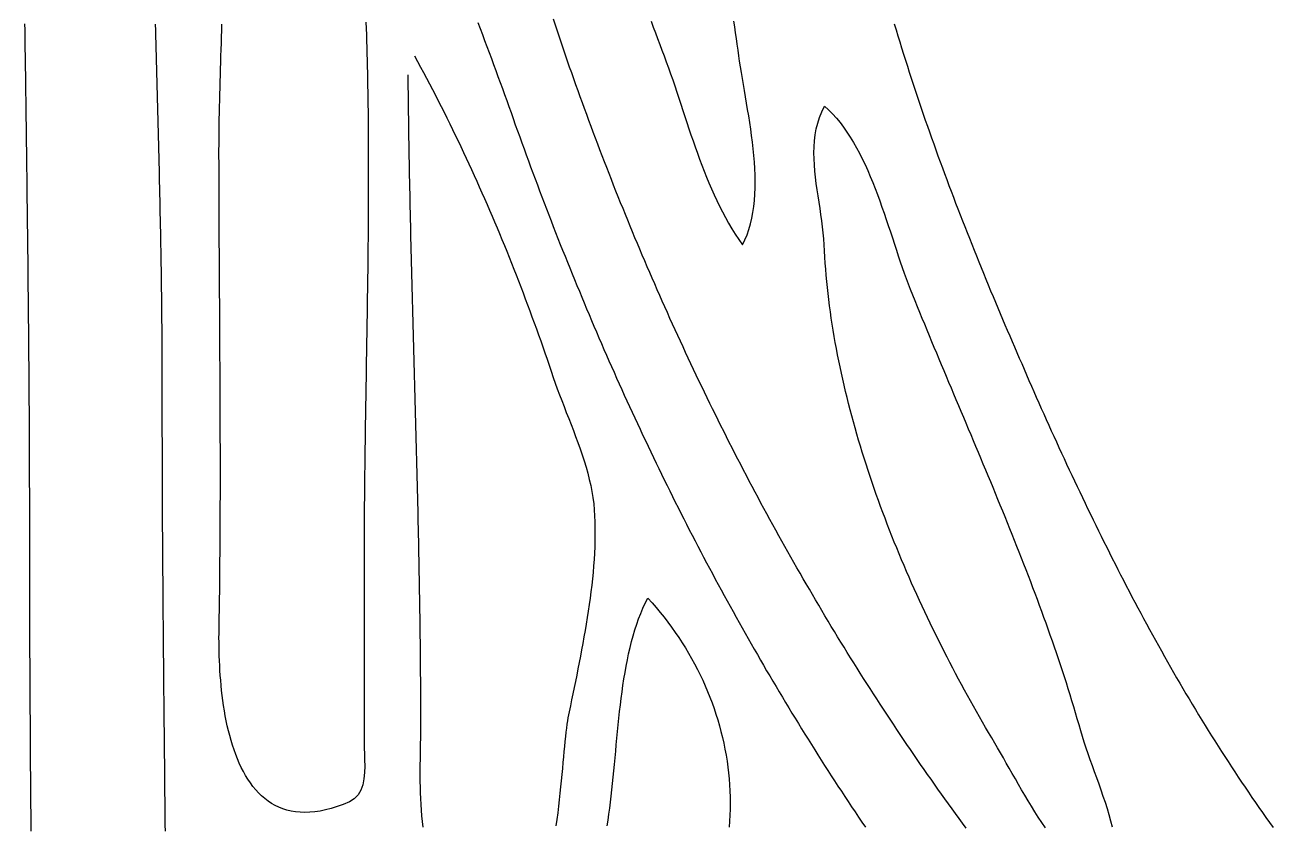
# Model space of a CAD drawing. Header units: millimetres. Extents: x 39 to 1143, y 32 to 1572.
# Drawn here: x 44.8 to 242.7, y 739.1 to 865.9 of the extents above; entities that cross this region are included whole.
import ezdxf

# ---------------------------------------------------------------- set-up
doc = ezdxf.new("R2010")
doc.units = ezdxf.units.MM
doc.layers.add('0_0_0', color=3, linetype='Continuous')

msp = doc.modelspace()

# ---------------------------------------------------------------- linework, layer by layer
at = {"layer": '0_0_0'}
for points in [[(194.01, 738.57), (193.44, 739.34), (192.88, 740.11), (192.32, 740.87), (191.76, 741.65), (191.2, 742.42), (190.64, 743.19), (190.08, 743.97), (189.53, 744.75), (188.98, 745.53), (188.43, 746.31), (187.88, 747.09), (187.33, 747.88), (186.78, 748.67), (186.24, 749.46), (185.69, 750.25), (185.15, 751.04), (184.61, 751.83), (184.07, 752.63), (183.53, 753.43), (183, 754.23), (182.46, 755.03), (181.93, 755.83), (181.4, 756.64), (180.87, 757.44), (180.34, 758.25), (179.81, 759.06), (179.29, 759.87), (178.77, 760.69), (178.24, 761.5), (177.72, 762.32), (177.21, 763.14), (176.69, 763.96), (176.17, 764.78), (175.66, 765.6), (175.15, 766.43), (174.64, 767.25), (174.13, 768.08), (173.62, 768.91), (173.11, 769.74), (172.61, 770.57), (172.11, 771.41), (171.61, 772.24), (171.11, 773.08), (170.61, 773.92), (170.11, 774.76), (169.62, 775.6), (169.13, 776.44), (168.63, 777.29), (168.14, 778.13), (167.66, 778.98), (167.17, 779.83), (166.69, 780.68), (166.2, 781.53), (165.72, 782.38), (165.24, 783.24), (164.76, 784.09), (164.29, 784.95), (163.81, 785.81), (163.34, 786.67), (162.87, 787.53), (162.4, 788.4), (161.93, 789.26), (161.46, 790.13), (161, 790.99), (160.54, 791.86), (160.07, 792.73), (159.61, 793.6), (159.16, 794.48), (158.7, 795.35), (158.25, 796.22), (157.79, 797.1), (157.34, 797.98), (156.89, 798.86), (156.44, 799.74), (156, 800.62), (155.55, 801.5), (155.11, 802.39), (154.67, 803.27), (154.23, 804.16), (153.79, 805.05), (153.36, 805.93), (152.92, 806.82), (152.49, 807.72), (152.06, 808.61), (151.63, 809.5), (151.2, 810.4), (150.78, 811.29), (150.36, 812.19), (149.93, 813.09), (149.51, 813.99), (149.1, 814.89), (148.68, 815.79), (148.26, 816.69), (147.85, 817.6), (147.44, 818.5), (147.03, 819.41), (146.62, 820.32), (146.22, 821.22), (145.81, 822.13), (145.41, 823.04), (145.01, 823.95), (144.61, 824.87), (144.21, 825.78), (143.82, 826.69), (143.42, 827.61), (143.03, 828.53), (142.64, 829.44), (142.25, 830.36), (141.87, 831.28), (141.48, 832.2), (141.1, 833.12), (140.72, 834.05), (140.34, 834.97), (139.96, 835.89), (139.59, 836.82), (139.21, 837.74), (138.84, 838.67), (138.47, 839.6), (138.1, 840.53), (137.74, 841.46), (137.37, 842.39), (137.01, 843.32), (136.65, 844.25), (136.29, 845.18), (135.93, 846.12), (135.57, 847.05), (135.22, 847.99), (134.87, 848.92), (134.52, 849.86), (134.17, 850.8), (133.83, 851.74), (133.48, 852.68), (133.14, 853.62), (132.8, 854.56), (132.46, 855.5), (132.12, 856.44), (131.79, 857.39), (131.45, 858.33), (131.12, 859.27), (130.79, 860.22), (130.47, 861.17), (130.14, 862.11), (129.82, 863.06), (129.5, 864.01), (129.18, 864.96), (128.86, 865.91), (128.54, 866.86)], [(45.74, 738.08), (45.73, 739.08), (45.72, 740.08), (45.72, 741.08), (45.71, 742.08), (45.7, 743.08), (45.69, 744.08), (45.68, 745.08), (45.67, 746.08), (45.67, 747.08), (45.66, 748.08), (45.65, 749.07), (45.64, 750.07), (45.64, 751.07), (45.63, 752.07), (45.62, 753.07), (45.62, 754.07), (45.61, 755.07), (45.61, 756.07), (45.6, 757.07), (45.59, 758.07), (45.59, 759.07), (45.58, 760.07), (45.58, 761.07), (45.57, 762.06), (45.57, 763.06), (45.56, 764.06), (45.56, 765.06), (45.55, 766.06), (45.55, 767.06), (45.55, 768.06), (45.54, 769.06), (45.54, 770.06), (45.54, 771.06), (45.54, 772.06), (45.53, 773.06), (45.53, 774.06), (45.53, 775.06), (45.53, 776.06), (45.53, 777.06), (45.53, 778.06), (45.52, 779.06), (45.52, 780.06), (45.52, 781.06), (45.52, 782.06), (45.52, 783.06), (45.52, 784.06), (45.52, 785.06), (45.52, 786.06), (45.52, 787.06), (45.52, 788.07), (45.51, 789.07), (45.51, 790.07), (45.51, 791.07), (45.51, 792.07), (45.5, 793.07), (45.5, 794.07), (45.5, 795.07), (45.49, 796.07), (45.49, 797.07), (45.48, 798.07), (45.48, 799.08), (45.47, 800.08), (45.47, 801.08), (45.46, 802.08), (45.46, 803.08), (45.45, 804.08), (45.45, 805.08), (45.44, 806.08), (45.43, 807.08), (45.43, 808.08), (45.42, 809.08), (45.41, 810.08), (45.4, 811.08), (45.4, 812.08), (45.39, 813.08), (45.38, 814.09), (45.37, 815.09), (45.36, 816.09), (45.36, 817.09), (45.35, 818.09), (45.34, 819.09), (45.33, 820.09), (45.32, 821.09), (45.31, 822.09), (45.3, 823.09), (45.29, 824.09), (45.28, 825.09), (45.27, 826.09), (45.26, 827.09), (45.25, 828.09), (45.24, 829.09), (45.23, 830.09), (45.22, 831.09), (45.2, 832.09), (45.19, 833.09), (45.18, 834.09), (45.17, 835.09), (45.16, 836.09), (45.15, 837.09), (45.13, 838.09), (45.12, 839.1), (45.11, 840.1), (45.1, 841.1), (45.08, 842.1), (45.07, 843.1), (45.06, 844.1), (45.05, 845.1), (45.03, 846.1), (45.02, 847.1), (45.01, 848.1), (44.99, 849.1), (44.98, 850.1), (44.97, 851.1), (44.95, 852.1), (44.94, 853.1), (44.93, 854.1), (44.91, 855.1), (44.9, 856.1), (44.88, 857.1), (44.87, 858.1), (44.86, 859.1), (44.84, 860.1), (44.83, 861.1), (44.81, 862.1), (44.8, 863.1), (44.78, 864.1), (44.77, 865.1), (44.76, 866.1)], [(67.02, 738.07), (67.01, 739.07), (67, 740.07), (66.99, 741.07), (66.98, 742.07), (66.97, 743.06), (66.96, 744.06), (66.95, 745.06), (66.94, 746.06), (66.93, 747.06), (66.92, 748.06), (66.91, 749.06), (66.9, 750.06), (66.89, 751.06), (66.88, 752.06), (66.87, 753.06), (66.86, 754.06), (66.85, 755.06), (66.84, 756.06), (66.83, 757.06), (66.82, 758.06), (66.81, 759.05), (66.8, 760.05), (66.79, 761.05), (66.78, 762.05), (66.77, 763.05), (66.76, 764.05), (66.75, 765.05), (66.74, 766.05), (66.73, 767.05), (66.73, 768.05), (66.72, 769.05), (66.71, 770.05), (66.7, 771.05), (66.69, 772.05), (66.68, 773.05), (66.68, 774.05), (66.67, 775.05), (66.66, 776.05), (66.65, 777.05), (66.65, 778.05), (66.64, 779.05), (66.63, 780.05), (66.63, 781.05), (66.62, 782.05), (66.61, 783.05), (66.61, 784.05), (66.6, 785.05), (66.59, 786.05), (66.59, 787.05), (66.58, 788.05), (66.58, 789.05), (66.57, 790.05), (66.57, 791.05), (66.56, 792.05), (66.56, 793.05), (66.56, 794.05), (66.55, 795.05), (66.55, 796.05), (66.54, 797.05), (66.54, 798.05), (66.54, 799.05), (66.54, 800.05), (66.53, 801.05), (66.53, 802.05), (66.53, 803.05), (66.53, 804.05), (66.53, 805.05), (66.53, 806.06), (66.52, 807.06), (66.52, 808.06), (66.52, 809.06), (66.52, 810.06), (66.52, 811.06), (66.52, 812.07), (66.52, 813.07), (66.51, 814.07), (66.51, 815.07), (66.5, 816.08), (66.49, 817.08), (66.49, 818.08), (66.48, 819.08), (66.47, 820.08), (66.46, 821.09), (66.45, 822.09), (66.44, 823.09), (66.42, 824.09), (66.41, 825.09), (66.4, 826.09), (66.38, 827.09), (66.37, 828.09), (66.35, 829.1), (66.33, 830.1), (66.32, 831.1), (66.3, 832.1), (66.28, 833.1), (66.26, 834.1), (66.24, 835.1), (66.22, 836.1), (66.2, 837.1), (66.18, 838.1), (66.16, 839.1), (66.14, 840.1), (66.11, 841.1), (66.09, 842.1), (66.07, 843.1), (66.05, 844.1), (66.02, 845.1), (66, 846.1), (65.97, 847.1), (65.95, 848.1), (65.92, 849.1), (65.9, 850.1), (65.87, 851.09), (65.85, 852.09), (65.82, 853.09), (65.79, 854.09), (65.77, 855.09), (65.74, 856.09), (65.71, 857.09), (65.69, 858.09), (65.66, 859.09), (65.63, 860.09), (65.61, 861.09), (65.58, 862.08), (65.55, 863.08), (65.52, 864.08), (65.5, 865.08), (65.47, 866.08)], [(98.83, 866.4), (98.86, 865.4), (98.89, 864.39), (98.92, 863.38), (98.95, 862.37), (98.98, 861.36), (99, 860.36), (99.03, 859.35), (99.05, 858.34), (99.07, 857.32), (99.09, 856.31), (99.11, 855.3), (99.12, 854.29), (99.14, 853.28), (99.15, 852.27), (99.16, 851.26), (99.17, 850.24), (99.18, 849.23), (99.19, 848.22), (99.19, 847.2), (99.2, 846.19), (99.2, 845.18), (99.2, 844.17), (99.2, 843.15), (99.2, 842.14), (99.2, 841.12), (99.2, 840.11), (99.2, 839.1), (99.19, 838.08), (99.19, 837.07), (99.18, 836.06), (99.18, 835.04), (99.17, 834.03), (99.16, 833.02), (99.15, 832.01), (99.14, 830.99), (99.13, 829.98), (99.12, 828.97), (99.11, 827.96), (99.1, 826.95), (99.08, 825.93), (99.07, 824.92), (99.06, 823.91), (99.04, 822.9), (99.03, 821.89), (99.01, 820.88), (99, 819.87), (98.98, 818.86), (98.97, 817.86), (98.95, 816.85), (98.93, 815.84), (98.92, 814.83), (98.9, 813.83), (98.88, 812.82), (98.87, 811.82), (98.85, 810.81), (98.84, 809.81), (98.82, 808.81), (98.8, 807.8), (98.79, 806.8), (98.77, 805.8), (98.75, 804.8), (98.74, 803.8), (98.72, 802.8), (98.71, 801.8), (98.69, 800.8), (98.68, 799.81), (98.66, 798.81), (98.65, 797.82), (98.64, 796.82), (98.63, 795.83), (98.61, 794.84), (98.6, 793.85), (98.59, 792.86), (98.58, 791.87), (98.57, 790.88), (98.56, 789.89), (98.56, 788.91), (98.55, 787.92), (98.54, 786.94), (98.54, 785.95), (98.53, 784.97), (98.53, 783.99), (98.53, 783.01), (98.52, 782.03), (98.52, 781.06), (98.52, 752.06), (98.54, 751.25), (98.58, 750.35), (98.62, 749.38), (98.63, 748.38), (98.6, 747.37), (98.5, 746.39), (98.31, 745.45), (98.01, 744.59), (97.57, 743.83), (96.98, 743.2), (96.21, 742.74), (95.21, 742.33), (94.26, 741.98), (93.33, 741.69), (92.43, 741.46), (91.56, 741.28), (90.72, 741.15), (89.91, 741.08), (89.13, 741.06), (88.38, 741.08), (87.65, 741.16), (86.95, 741.27), (86.28, 741.44), (85.63, 741.64), (85.01, 741.89), (84.42, 742.18), (83.85, 742.5), (83.3, 742.86), (82.78, 743.26), (82.28, 743.69), (81.8, 744.16), (81.35, 744.65), (80.91, 745.18), (80.5, 745.73), (80.11, 746.31), (79.74, 746.91), (79.39, 747.54), (79.05, 748.19), (78.74, 748.86), (78.45, 749.55), (78.17, 750.26), (77.91, 750.99), (77.66, 751.73), (77.43, 752.48), (77.22, 753.24), (77.03, 754.02), (76.84, 754.8), (76.68, 755.59), (76.52, 756.39), (76.38, 757.19), (76.25, 757.99), (76.14, 758.8), (76.03, 759.61), (75.94, 760.41), (75.86, 761.21), (75.79, 762.01), (75.72, 762.8), (75.67, 763.58), (75.63, 764.36), (75.59, 765.12), (75.57, 765.87), (75.55, 766.61), (75.53, 767.34), (75.53, 768.05), (75.52, 768.74), (75.53, 769.41), (75.54, 770.06), (75.56, 771.06), (75.57, 772.06), (75.59, 773.06), (75.6, 774.06), (75.62, 775.06), (75.63, 776.06), (75.64, 777.06), (75.65, 778.07), (75.66, 779.07), (75.67, 780.07), (75.68, 781.07), (75.69, 782.07), (75.7, 783.07), (75.71, 784.07), (75.71, 785.07), (75.72, 786.07), (75.72, 787.07), (75.73, 788.07), (75.73, 789.07), (75.73, 790.07), (75.74, 791.07), (75.74, 792.07), (75.74, 793.07), (75.74, 794.07), (75.74, 795.07), (75.74, 796.07), (75.74, 797.07), (75.74, 798.07), (75.74, 799.07), (75.73, 800.07), (75.73, 801.07), (75.73, 802.07), (75.73, 803.07), (75.72, 804.07), (75.72, 805.07), (75.72, 806.07), (75.71, 807.07), (75.71, 808.07), (75.7, 809.07), (75.7, 810.07), (75.69, 811.07), (75.69, 812.07), (75.68, 813.07), (75.67, 814.07), (75.67, 815.07), (75.66, 816.07), (75.66, 817.07), (75.65, 818.07), (75.64, 819.07), (75.64, 820.07), (75.63, 821.07), (75.63, 822.07), (75.62, 823.07), (75.61, 824.06), (75.61, 825.06), (75.6, 826.06), (75.59, 827.06), (75.59, 828.06), (75.58, 829.06), (75.58, 830.06), (75.57, 831.06), (75.57, 832.06), (75.56, 833.06), (75.56, 834.06), (75.55, 835.06), (75.55, 836.06), (75.54, 837.06), (75.54, 838.06), (75.54, 839.06), (75.53, 840.06), (75.53, 841.06), (75.53, 842.06), (75.53, 843.06), (75.53, 844.06), (75.52, 845.06), (75.52, 846.06), (75.53, 847.04), (75.53, 848.03), (75.54, 849.02), (75.55, 850.01), (75.57, 851), (75.59, 851.99), (75.61, 852.99), (75.63, 853.99), (75.66, 854.99), (75.69, 855.99), (75.72, 857), (75.75, 858), (75.78, 859.01), (75.81, 860.01), (75.84, 861.02), (75.87, 862.03), (75.9, 863.04), (75.93, 864.05), (75.95, 865.06), (75.98, 866.07)], [(116.57, 866.32), (116.93, 865.37), (117.28, 864.42), (117.64, 863.47), (118, 862.52), (118.35, 861.57), (118.71, 860.62), (119.06, 859.67), (119.41, 858.72), (119.76, 857.77), (120.11, 856.82), (120.46, 855.87), (120.8, 854.92), (121.15, 853.96), (121.49, 853.01), (121.83, 852.06), (122.17, 851.09), (122.51, 850.13), (122.85, 849.17), (123.2, 848.21), (123.54, 847.25), (123.89, 846.29), (124.24, 845.34), (124.59, 844.38), (124.94, 843.43), (125.29, 842.48), (125.65, 841.52), (126, 840.58), (126.36, 839.63), (126.72, 838.68), (127.08, 837.73), (127.44, 836.79), (127.8, 835.85), (128.17, 834.9), (128.53, 833.96), (128.9, 833.02), (129.27, 832.09), (129.64, 831.15), (130.01, 830.21), (130.39, 829.28), (130.76, 828.35), (131.14, 827.41), (131.51, 826.48), (131.89, 825.55), (132.27, 824.63), (132.66, 823.7), (133.04, 822.77), (133.42, 821.85), (133.81, 820.93), (134.2, 820), (134.59, 819.08), (134.98, 818.16), (135.37, 817.25), (135.77, 816.33), (136.16, 815.41), (136.56, 814.5), (136.96, 813.59), (137.36, 812.68), (137.76, 811.76), (138.16, 810.86), (138.57, 809.95), (138.97, 809.04), (139.38, 808.13), (139.79, 807.23), (140.2, 806.33), (140.62, 805.43), (141.03, 804.52), (141.45, 803.63), (141.86, 802.73), (142.28, 801.83), (142.7, 800.93), (143.13, 800.04), (143.55, 799.15), (143.97, 798.25), (144.4, 797.36), (144.83, 796.47), (145.26, 795.58), (145.69, 794.7), (146.13, 793.81), (146.56, 792.93), (147, 792.04), (147.44, 791.16), (147.88, 790.28), (148.32, 789.4), (148.76, 788.52), (149.21, 787.64), (149.65, 786.77), (150.1, 785.89), (150.55, 785.02), (151, 784.14), (151.46, 783.27), (151.91, 782.4), (152.37, 781.53), (152.83, 780.66), (153.29, 779.8), (153.75, 778.93), (154.21, 778.06), (154.68, 777.2), (155.15, 776.34), (155.62, 775.48), (156.09, 774.62), (156.56, 773.76), (157.03, 772.9), (157.51, 772.04), (157.99, 771.19), (158.46, 770.33), (158.95, 769.48), (159.43, 768.63), (159.91, 767.78), (160.4, 766.93), (160.89, 766.08), (161.38, 765.23), (161.87, 764.39), (162.36, 763.54), (162.86, 762.7), (163.35, 761.85), (163.85, 761.01), (164.35, 760.17), (164.86, 759.33), (165.36, 758.49), (165.87, 757.66), (166.37, 756.82), (166.88, 755.99), (167.39, 755.15), (167.91, 754.32), (168.42, 753.49), (168.94, 752.66), (169.46, 751.83), (169.98, 751), (170.5, 750.17), (171.02, 749.35), (171.55, 748.52), (172.08, 747.7), (172.61, 746.88), (173.14, 746.05), (173.67, 745.23), (174.21, 744.41), (174.75, 743.6), (175.29, 742.78), (175.83, 741.96), (176.37, 741.15), (176.91, 740.33), (177.46, 739.52), (178.01, 738.71)], [(144.04, 866.54), (144.38, 865.62), (144.73, 864.7), (145.07, 863.79), (145.41, 862.87), (145.76, 861.96), (146.1, 861.06), (146.45, 860.11), (146.8, 859.15), (147.14, 858.19), (147.47, 857.23), (147.8, 856.27), (148.12, 855.3), (148.44, 854.33), (148.76, 853.36), (149.08, 852.39), (149.4, 851.42), (149.72, 850.45), (150.04, 849.48), (150.36, 848.52), (150.69, 847.55), (151.03, 846.59), (151.37, 845.63), (151.72, 844.67), (152.07, 843.72), (152.44, 842.77), (152.82, 841.82), (153.21, 840.88), (153.61, 839.95), (154.02, 839.02), (154.45, 838.11), (154.89, 837.19), (155.35, 836.29), (155.83, 835.39), (156.33, 834.51), (156.85, 833.63), (157.38, 832.76), (157.94, 831.9), (158.52, 831.06), (158.91, 831.85), (159.25, 832.67), (159.55, 833.51), (159.8, 834.39), (160.01, 835.29), (160.18, 836.22), (160.32, 837.16), (160.42, 838.13), (160.49, 839.11), (160.52, 840.11), (160.53, 841.12), (160.52, 842.14), (160.47, 843.17), (160.41, 844.21), (160.33, 845.25), (160.22, 846.3), (160.11, 847.35), (159.97, 848.4), (159.83, 849.44), (159.68, 850.48), (159.52, 851.52), (159.35, 852.54), (159.18, 853.56), (159.01, 854.56), (158.84, 855.55), (158.67, 856.52), (158.51, 857.47), (158.35, 858.4), (158.21, 859.31), (158.07, 860.2), (157.95, 861.06), (157.82, 861.97), (157.7, 862.88), (157.57, 863.8), (157.43, 864.72), (157.3, 865.64), (157.15, 866.57)], [(182.6, 866.12), (182.89, 865.16), (183.18, 864.2), (183.47, 863.25), (183.76, 862.29), (184.06, 861.33), (184.36, 860.37), (184.67, 859.42), (184.97, 858.46), (185.28, 857.51), (185.6, 856.56), (185.91, 855.61), (186.23, 854.65), (186.55, 853.7), (186.87, 852.75), (187.19, 851.81), (187.52, 850.86), (187.85, 849.91), (188.18, 848.97), (188.51, 848.02), (188.85, 847.08), (189.19, 846.13), (189.53, 845.19), (189.87, 844.25), (190.22, 843.31), (190.56, 842.37), (190.91, 841.43), (191.26, 840.49), (191.61, 839.56), (191.97, 838.62), (192.32, 837.69), (192.68, 836.76), (193.04, 835.82), (193.4, 834.89), (193.77, 833.96), (194.13, 833.03), (194.5, 832.11), (194.87, 831.18), (195.24, 830.25), (195.61, 829.33), (195.99, 828.4), (196.36, 827.48), (196.74, 826.56), (197.11, 825.64), (197.49, 824.72), (197.87, 823.8), (198.26, 822.89), (198.64, 821.97), (199.02, 821.06), (199.4, 820.18), (199.77, 819.29), (200.14, 818.41), (200.52, 817.53), (200.9, 816.65), (201.27, 815.76), (201.65, 814.88), (202.03, 813.99), (202.41, 813.11), (202.8, 812.23), (203.18, 811.34), (203.57, 810.46), (203.95, 809.57), (204.34, 808.68), (204.73, 807.8), (205.12, 806.91), (205.51, 806.03), (205.91, 805.14), (206.3, 804.26), (206.7, 803.37), (207.1, 802.49), (207.5, 801.6), (207.9, 800.72), (208.3, 799.83), (208.71, 798.95), (209.11, 798.06), (209.52, 797.18), (209.93, 796.29), (210.34, 795.41), (210.75, 794.53), (211.17, 793.65), (211.58, 792.76), (212, 791.88), (212.42, 791), (212.84, 790.12), (213.26, 789.24), (213.69, 788.36), (214.12, 787.48), (214.54, 786.6), (214.97, 785.73), (215.41, 784.85), (215.84, 783.97), (216.28, 783.1), (216.71, 782.22), (217.15, 781.35), (217.6, 780.48), (218.04, 779.61), (218.49, 778.74), (218.93, 777.87), (219.39, 777), (219.84, 776.13), (220.29, 775.26), (220.75, 774.4), (221.21, 773.53), (221.67, 772.67), (222.13, 771.81), (222.6, 770.95), (223.06, 770.09), (223.53, 769.23), (224, 768.37), (224.48, 767.52), (224.95, 766.66), (225.43, 765.81), (225.91, 764.96), (226.4, 764.11), (226.88, 763.26), (227.37, 762.42), (227.86, 761.57), (228.35, 760.73), (228.85, 759.89), (229.35, 759.05), (229.85, 758.21), (230.35, 757.37), (230.86, 756.54), (231.36, 755.7), (231.88, 754.87), (232.39, 754.04), (232.9, 753.22), (233.42, 752.39), (233.94, 751.57), (234.47, 750.74), (234.99, 749.92), (235.52, 749.11), (236.05, 748.29), (236.59, 747.48), (237.13, 746.67), (237.67, 745.86), (238.21, 745.05), (238.75, 744.25), (239.3, 743.44), (239.85, 742.65), (240.41, 741.85), (240.97, 741.05), (241.53, 740.26), (242.09, 739.47), (242.66, 738.68)], [(106.52, 861.06), (107.01, 860.17), (107.49, 859.27), (107.96, 858.38), (108.44, 857.48), (108.9, 856.59), (109.37, 855.69), (109.83, 854.79), (110.29, 853.89), (110.75, 852.99), (111.2, 852.09), (111.65, 851.19), (112.1, 850.28), (112.54, 849.38), (112.98, 848.47), (113.42, 847.56), (113.85, 846.65), (114.28, 845.74), (114.71, 844.83), (115.14, 843.92), (115.56, 843), (115.98, 842.08), (116.39, 841.17), (116.8, 840.25), (117.21, 839.33), (117.62, 838.41), (118.02, 837.48), (118.42, 836.56), (118.82, 835.63), (119.22, 834.71), (119.61, 833.78), (120, 832.85), (120.38, 831.92), (120.77, 830.98), (121.15, 830.05), (121.53, 829.11), (121.9, 828.18), (122.27, 827.24), (122.64, 826.3), (123.01, 825.35), (123.37, 824.41), (123.73, 823.47), (124.09, 822.52), (124.45, 821.57), (124.8, 820.62), (125.15, 819.67), (125.5, 818.71), (125.85, 817.76), (126.19, 816.8), (126.53, 815.84), (126.87, 814.88), (127.21, 813.92), (127.54, 812.96), (127.87, 811.99), (128.2, 811.03), (128.52, 810.06), (128.84, 809.15), (129.16, 808.23), (129.51, 807.31), (129.86, 806.38), (130.23, 805.44), (130.59, 804.5), (130.97, 803.55), (131.34, 802.59), (131.71, 801.63), (132.07, 800.67), (132.43, 799.71), (132.77, 798.74), (133.11, 797.77), (133.42, 796.8), (133.72, 795.83), (133.99, 794.86), (134.24, 793.88), (134.47, 792.91), (134.66, 791.95), (134.82, 790.98), (134.94, 790.02), (135.03, 789.06), (135.09, 788.1), (135.12, 787.13), (135.14, 786.15), (135.14, 785.16), (135.13, 784.17), (135.1, 783.17), (135.05, 782.17), (134.99, 781.16), (134.91, 780.15), (134.83, 779.13), (134.73, 778.11), (134.62, 777.08), (134.49, 776.06), (134.36, 775.03), (134.22, 774.01), (134.07, 772.98), (133.91, 771.95), (133.74, 770.92), (133.57, 769.9), (133.39, 768.88), (133.21, 767.86), (133.02, 766.84), (132.83, 765.83), (132.63, 764.82), (132.44, 763.82), (132.24, 762.82), (132.04, 761.83), (131.84, 760.85), (131.64, 759.87), (131.44, 758.91), (131.24, 757.95), (131.05, 757), (130.86, 756.06), (130.77, 755.58), (130.69, 755.03), (130.6, 754.43), (130.53, 753.78), (130.45, 753.08), (130.37, 752.33), (130.29, 751.54), (130.22, 750.71), (130.14, 749.85), (130.06, 748.95), (129.97, 748.02), (129.89, 747.07), (129.79, 746.09), (129.69, 745.1), (129.59, 744.09), (129.48, 743.06), (129.36, 742.03), (129.23, 741), (129.09, 739.96), (128.94, 738.92)], [(107.92, 738.72), (107.81, 739.61), (107.71, 740.52), (107.63, 741.43), (107.57, 742.34), (107.52, 743.25), (107.48, 744.16), (107.46, 745.06), (107.44, 745.96), (107.43, 746.86), (107.43, 747.75), (107.44, 748.62), (107.45, 749.49), (107.46, 750.34), (107.47, 751.17), (107.49, 751.99), (107.5, 752.79), (107.51, 753.57), (107.52, 754.33), (107.52, 755.06), (107.52, 756.06), (107.52, 757.06), (107.52, 758.06), (107.52, 759.06), (107.51, 760.07), (107.51, 761.07), (107.5, 762.07), (107.49, 763.07), (107.49, 764.07), (107.48, 765.07), (107.47, 766.07), (107.46, 767.08), (107.45, 768.08), (107.44, 769.08), (107.42, 770.08), (107.41, 771.08), (107.4, 772.08), (107.38, 773.08), (107.37, 774.08), (107.35, 775.09), (107.34, 776.09), (107.32, 777.09), (107.3, 778.09), (107.28, 779.09), (107.27, 780.09), (107.25, 781.09), (107.23, 782.09), (107.21, 783.1), (107.19, 784.1), (107.17, 785.1), (107.14, 786.1), (107.12, 787.1), (107.1, 788.1), (107.08, 789.1), (107.05, 790.1), (107.03, 791.1), (107.01, 792.1), (106.98, 793.1), (106.96, 794.1), (106.93, 795.11), (106.91, 796.11), (106.88, 797.11), (106.86, 798.11), (106.83, 799.11), (106.8, 800.11), (106.78, 801.11), (106.75, 802.11), (106.72, 803.11), (106.7, 804.11), (106.67, 805.11), (106.64, 806.11), (106.62, 807.11), (106.59, 808.11), (106.56, 809.11), (106.54, 810.11), (106.51, 811.11), (106.48, 812.11), (106.45, 813.11), (106.43, 814.11), (106.4, 815.11), (106.37, 816.11), (106.35, 817.11), (106.32, 818.11), (106.29, 819.11), (106.26, 820.11), (106.24, 821.11), (106.21, 822.11), (106.19, 823.11), (106.16, 824.11), (106.13, 825.11), (106.11, 826.11), (106.08, 827.11), (106.06, 828.11), (106.03, 829.11), (106.01, 830.1), (105.99, 831.1), (105.96, 832.1), (105.94, 833.1), (105.92, 834.1), (105.89, 835.1), (105.87, 836.1), (105.85, 837.1), (105.83, 838.1), (105.81, 839.09), (105.79, 840.09), (105.77, 841.09), (105.75, 842.09), (105.73, 843.09), (105.71, 844.09), (105.69, 845.09), (105.68, 846.08), (105.66, 847.08), (105.64, 848.08), (105.63, 849.08), (105.61, 850.08), (105.6, 851.07), (105.59, 852.07), (105.58, 853.07), (105.56, 854.07), (105.55, 855.07), (105.54, 856.06), (105.53, 857.06), (105.52, 858.06)], [(206.55, 738.6), (205.98, 739.45), (205.42, 740.3), (204.88, 741.16), (204.34, 742.03), (203.81, 742.9), (203.3, 743.77), (202.79, 744.64), (202.29, 745.5), (201.8, 746.36), (201.31, 747.21), (200.83, 748.06), (200.36, 748.89), (199.89, 749.71), (199.43, 750.51), (198.98, 751.29), (198.52, 752.06), (198.04, 752.88), (197.55, 753.71), (197.06, 754.54), (196.58, 755.37), (196.1, 756.21), (195.62, 757.06), (195.14, 757.9), (194.67, 758.75), (194.2, 759.61), (193.73, 760.47), (193.26, 761.33), (192.79, 762.2), (192.33, 763.07), (191.87, 763.94), (191.41, 764.82), (190.96, 765.7), (190.51, 766.58), (190.06, 767.47), (189.61, 768.36), (189.17, 769.26), (188.73, 770.15), (188.3, 771.05), (187.86, 771.96), (187.43, 772.86), (187.01, 773.77), (186.59, 774.68), (186.17, 775.6), (185.76, 776.51), (185.35, 777.43), (184.94, 778.35), (184.54, 779.28), (184.15, 780.21), (183.75, 781.13), (183.37, 782.07), (182.98, 783), (182.6, 783.94), (182.23, 784.87), (181.86, 785.81), (181.49, 786.76), (181.13, 787.7), (180.78, 788.64), (180.43, 789.59), (180.09, 790.54), (179.75, 791.49), (179.41, 792.44), (179.09, 793.4), (178.76, 794.35), (178.45, 795.31), (178.14, 796.27), (177.83, 797.22), (177.53, 798.18), (177.24, 799.15), (176.95, 800.11), (176.67, 801.07), (176.39, 802.04), (176.12, 803), (175.86, 803.97), (175.61, 804.93), (175.36, 805.9), (175.12, 806.87), (174.88, 807.84), (174.65, 808.8), (174.43, 809.77), (174.21, 810.74), (174.01, 811.71), (173.81, 812.68), (173.61, 813.65), (173.43, 814.62), (173.25, 815.59), (173.08, 816.56), (172.92, 817.53), (172.76, 818.5), (172.61, 819.47), (172.47, 820.44), (172.34, 821.41), (172.22, 822.38), (172.1, 823.34), (172, 824.31), (171.9, 825.28), (171.81, 826.24), (171.73, 827.21), (171.65, 828.17), (171.59, 829.13), (171.53, 830.1), (171.48, 831.06), (171.43, 832.01), (171.34, 832.97), (171.23, 833.93), (171.11, 834.9), (170.97, 835.88), (170.82, 836.86), (170.67, 837.84), (170.51, 838.83), (170.37, 839.81), (170.23, 840.8), (170.11, 841.78), (170.01, 842.76), (169.93, 843.74), (169.88, 844.71), (169.86, 845.68), (169.89, 846.64), (169.95, 847.59), (170.07, 848.53), (170.23, 849.46), (170.46, 850.38), (170.75, 851.29), (171.1, 852.18), (171.52, 853.06), (172.18, 852.46), (172.81, 851.83), (173.41, 851.16), (174, 850.46), (174.56, 849.72), (175.1, 848.95), (175.62, 848.15), (176.12, 847.32), (176.61, 846.47), (177.07, 845.6), (177.52, 844.71), (177.96, 843.8), (178.38, 842.87), (178.78, 841.93), (179.18, 840.97), (179.56, 840.01), (179.93, 839.03), (180.29, 838.05), (180.64, 837.07), (180.99, 836.08), (181.32, 835.1), (181.65, 834.12), (181.98, 833.14), (182.3, 832.17), (182.61, 831.2), (182.93, 830.25), (183.24, 829.31), (183.55, 828.39), (183.86, 827.48), (184.17, 826.59), (184.49, 825.72), (184.8, 824.88), (185.12, 824.06), (185.49, 823.14), (185.86, 822.22), (186.24, 821.29), (186.61, 820.37), (186.99, 819.45), (187.37, 818.53), (187.74, 817.61), (188.13, 816.69), (188.51, 815.76), (188.89, 814.84), (189.27, 813.92), (189.66, 813), (190.05, 812.07), (190.43, 811.15), (190.82, 810.23), (191.21, 809.3), (191.6, 808.38), (191.99, 807.45), (192.38, 806.53), (192.77, 805.6), (193.16, 804.68), (193.55, 803.75), (193.94, 802.83), (194.33, 801.9), (194.72, 800.98), (195.11, 800.05), (195.5, 799.12), (195.89, 798.2), (196.28, 797.27), (196.66, 796.34), (197.05, 795.41), (197.44, 794.48), (197.83, 793.55), (198.21, 792.62), (198.59, 791.69), (198.98, 790.76), (199.36, 789.83), (199.74, 788.9), (200.12, 787.97), (200.5, 787.04), (200.87, 786.1), (201.25, 785.17), (201.62, 784.24), (201.99, 783.3), (202.36, 782.37), (202.73, 781.43), (203.09, 780.5), (203.46, 779.56), (203.82, 778.62), (204.18, 777.69), (204.53, 776.75), (204.89, 775.81), (205.24, 774.87), (205.58, 773.93), (205.93, 772.99), (206.27, 772.05), (206.61, 771.11), (206.95, 770.17), (207.28, 769.23), (207.61, 768.28), (207.94, 767.34), (208.26, 766.4), (208.58, 765.45), (208.9, 764.51), (209.21, 763.56), (209.52, 762.61), (209.83, 761.66), (210.13, 760.72), (210.42, 759.77), (210.72, 758.82), (211.01, 757.87), (211.29, 756.92), (211.57, 755.96), (211.85, 755.01), (212.12, 754.06), (212.38, 753.15), (212.67, 752.24), (212.97, 751.32), (213.29, 750.38), (213.63, 749.44), (213.97, 748.49), (214.31, 747.54), (214.66, 746.58), (215.01, 745.61), (215.35, 744.64), (215.69, 743.66), (216.02, 742.69), (216.33, 741.7), (216.63, 740.72), (216.9, 739.74), (217.16, 738.75)], [(137.07, 738.94), (137.22, 739.85), (137.36, 740.77), (137.49, 741.71), (137.61, 742.67), (137.72, 743.64), (137.83, 744.63), (137.94, 745.63), (138.04, 746.64), (138.14, 747.65), (138.23, 748.68), (138.33, 749.72), (138.42, 750.76), (138.52, 751.8), (138.62, 752.85), (138.72, 753.9), (138.82, 754.95), (138.93, 756), (139.04, 757.05), (139.16, 758.1), (139.29, 759.14), (139.43, 760.18), (139.57, 761.21), (139.73, 762.24), (139.9, 763.25), (140.08, 764.26), (140.27, 765.25), (140.48, 766.23), (140.7, 767.2), (140.93, 768.15), (141.19, 769.08), (141.46, 770), (141.75, 770.9), (142.06, 771.77), (142.4, 772.63), (142.75, 773.46), (143.12, 774.27), (143.52, 775.06), (144.19, 774.31), (144.85, 773.55), (145.48, 772.78), (146.1, 772), (146.7, 771.22), (147.29, 770.42), (147.86, 769.61), (148.41, 768.8), (148.95, 767.98), (149.47, 767.15), (149.97, 766.31), (150.46, 765.46), (150.92, 764.61), (151.37, 763.75), (151.81, 762.88), (152.22, 762.01), (152.62, 761.13), (152.99, 760.24), (153.35, 759.35), (153.7, 758.45), (154.02, 757.55), (154.32, 756.64), (154.61, 755.72), (154.88, 754.81), (155.12, 753.88), (155.35, 752.96), (155.56, 752.02), (155.75, 751.09), (155.92, 750.15), (156.08, 749.21), (156.21, 748.26), (156.32, 747.32), (156.41, 746.37), (156.48, 745.41), (156.54, 744.46), (156.57, 743.5), (156.58, 742.55), (156.57, 741.59), (156.54, 740.63), (156.49, 739.66), (156.42, 738.7)]]:
    msp.add_lwpolyline(points, dxfattribs=at)

doc.saveas('drawing.dxf')
